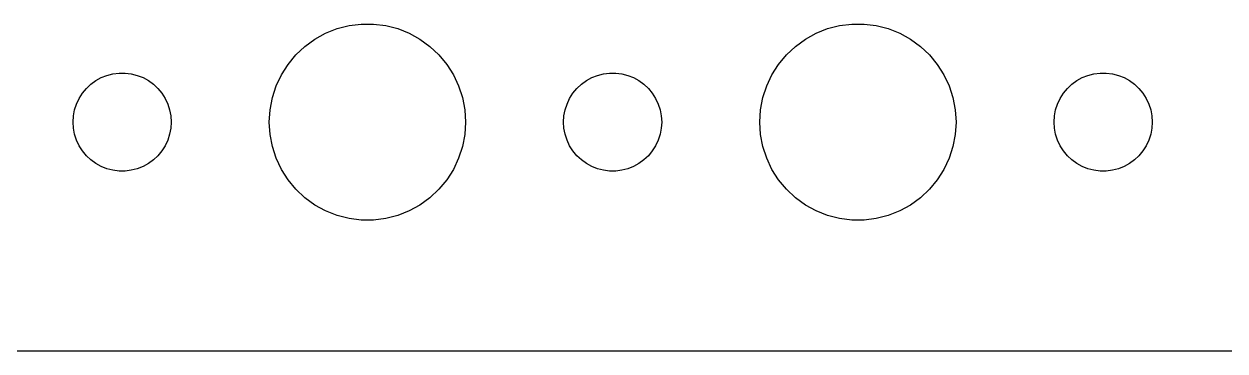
# Model space of a CAD drawing. Header units: metres. Extents: x -150 to 150, y -37 to 37.
# Drawn here: x 72 to 108.72, y -36.99 to -27.01 of the extents above; entities that cross this region are included whole.
import ezdxf

# ---------------------------------------------------------------- set-up
doc = ezdxf.new("R2010")
doc.units = ezdxf.units.M

msp = doc.modelspace()

# ---------------------------------------------------------------- linework, layer by layer
for p, q in [((81.2227, -27.2855), (81.573, -27.1468)), ((81.573, -27.1468), (81.9379, -27.0531)), ((81.9379, -27.0531), (82.3116, -27.0059)), ((82.3116, -27.0059), (82.6884, -27.0059)), ((82.6884, -27.0059), (83.0621, -27.0531)), ((83.0621, -27.0531), (83.427, -27.1468)), ((83.427, -27.1468), (83.7773, -27.2855)), ((96.2227, -27.2855), (96.573, -27.1468)), ((96.573, -27.1468), (96.9379, -27.0531)), ((96.9379, -27.0531), (97.3116, -27.0059)), ((97.3116, -27.0059), (97.6884, -27.0059)), ((97.6884, -27.0059), (98.0621, -27.0531)), ((98.0621, -27.0531), (98.427, -27.1468)), ((98.427, -27.1468), (98.7773, -27.2855)), ((80.5877, -27.6884), (80.8925, -27.467)), ((80.8925, -27.467), (81.2227, -27.2855)), ((83.7773, -27.2855), (84.1075, -27.467)), ((84.1075, -27.467), (84.4123, -27.6884)), ((95.5877, -27.6884), (95.8925, -27.467)), ((95.8925, -27.467), (96.2227, -27.2855)), ((98.7773, -27.2855), (99.1075, -27.467)), ((99.1075, -27.467), (99.4123, -27.6884)), ((80.3131, -27.9464), (80.5877, -27.6884)), ((84.4123, -27.6884), (84.6869, -27.9464)), ((95.3131, -27.9464), (95.5877, -27.6884)), ((99.4123, -27.6884), (99.6869, -27.9464)), ((79.8711, -28.5547), (80.073, -28.2366)), ((80.073, -28.2366), (80.3131, -27.9464)), ((84.6869, -27.9464), (84.927, -28.2366)), ((84.927, -28.2366), (85.1289, -28.5547)), ((94.8711, -28.5547), (95.073, -28.2366)), ((95.073, -28.2366), (95.3131, -27.9464)), ((99.6869, -27.9464), (99.927, -28.2366)), ((99.927, -28.2366), (100.129, -28.5547)), ((74.1963, -28.7335), (74.3613, -28.6427)), ((74.3613, -28.6427), (74.5365, -28.5734)), ((74.5365, -28.5734), (74.7189, -28.5266)), ((74.7189, -28.5266), (74.9058, -28.503)), ((74.9058, -28.503), (75.0942, -28.503)), ((75.0942, -28.503), (75.2811, -28.5266)), ((75.2811, -28.5266), (75.4635, -28.5734)), ((75.4635, -28.5734), (75.6387, -28.6427)), ((75.6387, -28.6427), (75.8037, -28.7335)), ((79.7107, -28.8956), (79.8711, -28.5547)), ((85.1289, -28.5547), (85.2893, -28.8956)), ((89.1963, -28.7335), (89.3613, -28.6427)), ((89.3613, -28.6427), (89.5365, -28.5734)), ((89.5365, -28.5734), (89.7189, -28.5266)), ((89.7189, -28.5266), (89.9058, -28.503)), ((89.9058, -28.503), (90.0942, -28.503)), ((90.0942, -28.503), (90.2811, -28.5266)), ((90.2811, -28.5266), (90.4635, -28.5734)), ((90.4635, -28.5734), (90.6387, -28.6427)), ((90.6387, -28.6427), (90.8037, -28.7335)), ((94.7107, -28.8956), (94.8711, -28.5547)), ((100.129, -28.5547), (100.289, -28.8956)), ((104.196, -28.7335), (104.361, -28.6427)), ((104.361, -28.6427), (104.536, -28.5734)), ((104.536, -28.5734), (104.719, -28.5266)), ((104.719, -28.5266), (104.906, -28.503)), ((104.906, -28.503), (105.094, -28.503)), ((105.094, -28.503), (105.281, -28.5266)), ((105.281, -28.5266), (105.464, -28.5734)), ((105.464, -28.5734), (105.639, -28.6427)), ((105.639, -28.6427), (105.804, -28.7335)), ((73.7865, -29.1183), (73.9065, -28.9732)), ((73.9065, -28.9732), (74.0439, -28.8442)), ((74.0439, -28.8442), (74.1963, -28.7335)), ((75.8037, -28.7335), (75.9561, -28.8442)), ((75.9561, -28.8442), (76.0934, -28.9732)), ((76.0934, -28.9732), (76.2135, -29.1183)), ((79.5943, -29.2539), (79.7107, -28.8956)), ((85.2893, -28.8956), (85.4057, -29.2539)), ((88.7865, -29.1183), (88.9065, -28.9732)), ((88.9065, -28.9732), (89.0439, -28.8442)), ((89.0439, -28.8442), (89.1963, -28.7335)), ((90.8037, -28.7335), (90.9561, -28.8442)), ((90.9561, -28.8442), (91.0934, -28.9732)), ((91.0934, -28.9732), (91.2135, -29.1183)), ((94.5943, -29.2539), (94.7107, -28.8956)), ((100.289, -28.8956), (100.406, -29.2539)), ((103.786, -29.1183), (103.907, -28.9732)), ((103.907, -28.9732), (104.044, -28.8442)), ((104.044, -28.8442), (104.196, -28.7335)), ((105.804, -28.7335), (105.956, -28.8442)), ((105.956, -28.8442), (106.093, -28.9732)), ((106.093, -28.9732), (106.214, -29.1183)), ((73.6053, -29.4478), (73.6855, -29.2774)), ((73.6855, -29.2774), (73.7865, -29.1183)), ((76.2135, -29.1183), (76.3145, -29.2774)), ((76.3145, -29.2774), (76.3947, -29.4478)), ((79.5237, -29.624), (79.5943, -29.2539)), ((85.4057, -29.2539), (85.4763, -29.624)), ((88.6053, -29.4478), (88.6855, -29.2774)), ((88.6855, -29.2774), (88.7865, -29.1183)), ((91.2135, -29.1183), (91.3145, -29.2774)), ((91.3145, -29.2774), (91.3947, -29.4478)), ((94.5237, -29.624), (94.5943, -29.2539)), ((100.406, -29.2539), (100.476, -29.624)), ((103.605, -29.4478), (103.686, -29.2774)), ((103.686, -29.2774), (103.786, -29.1183)), ((106.214, -29.1183), (106.314, -29.2774)), ((106.314, -29.2774), (106.395, -29.4478)), ((73.5118, -29.812), (73.5471, -29.627)), ((73.5471, -29.627), (73.6053, -29.4478)), ((76.3947, -29.4478), (76.4529, -29.627)), ((76.4529, -29.627), (76.4882, -29.812)), ((79.5, -30), (79.5237, -29.624)), ((85.4763, -29.624), (85.5, -30)), ((88.5118, -29.812), (88.5471, -29.627)), ((88.5471, -29.627), (88.6053, -29.4478)), ((91.3947, -29.4478), (91.4529, -29.627)), ((91.4529, -29.627), (91.4882, -29.812)), ((94.5, -30), (94.5237, -29.624)), ((100.476, -29.624), (100.5, -30)), ((103.512, -29.812), (103.547, -29.627)), ((103.547, -29.627), (103.605, -29.4478)), ((106.395, -29.4478), (106.453, -29.627)), ((106.453, -29.627), (106.488, -29.812)), ((73.5, -30), (73.5118, -29.812)), ((73.5118, -30.188), (73.5, -30)), ((76.4882, -29.812), (76.5, -30)), ((76.5, -30), (76.4882, -30.188)), ((79.5237, -30.376), (79.5, -30)), ((85.5, -30), (85.4763, -30.376)), ((88.5, -30), (88.5118, -29.812)), ((88.5118, -30.188), (88.5, -30)), ((91.4882, -29.812), (91.5, -30)), ((91.5, -30), (91.4882, -30.188)), ((94.5237, -30.376), (94.5, -30)), ((100.5, -30), (100.476, -30.376)), ((103.5, -30), (103.512, -29.812)), ((103.512, -30.188), (103.5, -30)), ((106.488, -29.812), (106.5, -30)), ((106.5, -30), (106.488, -30.188)), ((73.5471, -30.373), (73.5118, -30.188)), ((73.6053, -30.5522), (73.5471, -30.373)), ((76.4529, -30.373), (76.3947, -30.5522)), ((76.4882, -30.188), (76.4529, -30.373)), ((79.5943, -30.7461), (79.5237, -30.376)), ((85.4763, -30.376), (85.4057, -30.7461)), ((88.5471, -30.373), (88.5118, -30.188)), ((88.6053, -30.5522), (88.5471, -30.373)), ((91.4529, -30.373), (91.3947, -30.5522)), ((91.4882, -30.188), (91.4529, -30.373)), ((94.5943, -30.7461), (94.5237, -30.376)), ((100.476, -30.376), (100.406, -30.7461)), ((103.547, -30.373), (103.512, -30.188)), ((103.605, -30.5522), (103.547, -30.373)), ((106.453, -30.373), (106.395, -30.5522)), ((106.488, -30.188), (106.453, -30.373)), ((73.6855, -30.7226), (73.6053, -30.5522)), ((73.7865, -30.8817), (73.6855, -30.7226)), ((76.3145, -30.7226), (76.2135, -30.8817)), ((76.3947, -30.5522), (76.3145, -30.7226)), ((79.7107, -31.1044), (79.5943, -30.7461)), ((85.4057, -30.7461), (85.2893, -31.1044)), ((88.6855, -30.7226), (88.6053, -30.5522)), ((88.7865, -30.8817), (88.6855, -30.7226)), ((91.3145, -30.7226), (91.2135, -30.8817)), ((91.3947, -30.5522), (91.3145, -30.7226)), ((94.7107, -31.1044), (94.5943, -30.7461)), ((100.406, -30.7461), (100.289, -31.1044)), ((103.686, -30.7226), (103.605, -30.5522)), ((103.786, -30.8817), (103.686, -30.7226)), ((106.314, -30.7226), (106.214, -30.8817)), ((106.395, -30.5522), (106.314, -30.7226)), ((73.9065, -31.0268), (73.7865, -30.8817)), ((74.0439, -31.1558), (73.9065, -31.0268)), ((74.1963, -31.2665), (74.0439, -31.1558)), ((75.9561, -31.1558), (75.8037, -31.2665)), ((76.0934, -31.0268), (75.9561, -31.1558)), ((76.2135, -30.8817), (76.0934, -31.0268)), ((79.8711, -31.4453), (79.7107, -31.1044)), ((85.2893, -31.1044), (85.1289, -31.4453)), ((88.9065, -31.0268), (88.7865, -30.8817)), ((89.0439, -31.1558), (88.9065, -31.0268)), ((89.1963, -31.2665), (89.0439, -31.1558)), ((90.9561, -31.1558), (90.8037, -31.2665)), ((91.0934, -31.0268), (90.9561, -31.1558)), ((91.2135, -30.8817), (91.0934, -31.0268)), ((94.8711, -31.4453), (94.7107, -31.1044)), ((100.289, -31.1044), (100.129, -31.4453)), ((103.907, -31.0268), (103.786, -30.8817)), ((104.044, -31.1558), (103.907, -31.0268)), ((104.196, -31.2665), (104.044, -31.1558)), ((105.956, -31.1558), (105.804, -31.2665)), ((106.093, -31.0268), (105.956, -31.1558)), ((106.214, -30.8817), (106.093, -31.0268)), ((74.3613, -31.3572), (74.1963, -31.2665)), ((74.5365, -31.4266), (74.3613, -31.3572)), ((74.7189, -31.4734), (74.5365, -31.4266)), ((74.9058, -31.497), (74.7189, -31.4734)), ((75.0942, -31.497), (74.9058, -31.497)), ((75.2811, -31.4734), (75.0942, -31.497)), ((75.4635, -31.4266), (75.2811, -31.4734)), ((75.6387, -31.3572), (75.4635, -31.4266)), ((75.8037, -31.2665), (75.6387, -31.3572)), ((80.073, -31.7634), (79.8711, -31.4453)), ((85.1289, -31.4453), (84.927, -31.7634)), ((89.3613, -31.3572), (89.1963, -31.2665)), ((89.5365, -31.4266), (89.3613, -31.3572)), ((89.7189, -31.4734), (89.5365, -31.4266)), ((89.9058, -31.497), (89.7189, -31.4734)), ((90.0942, -31.497), (89.9058, -31.497)), ((90.2811, -31.4734), (90.0942, -31.497)), ((90.4635, -31.4266), (90.2811, -31.4734)), ((90.6387, -31.3572), (90.4635, -31.4266)), ((90.8037, -31.2665), (90.6387, -31.3572)), ((95.073, -31.7634), (94.8711, -31.4453)), ((100.129, -31.4453), (99.927, -31.7634)), ((104.361, -31.3572), (104.196, -31.2665)), ((104.536, -31.4266), (104.361, -31.3572)), ((104.719, -31.4734), (104.536, -31.4266)), ((104.906, -31.497), (104.719, -31.4734)), ((105.094, -31.497), (104.906, -31.497)), ((105.281, -31.4734), (105.094, -31.497)), ((105.464, -31.4266), (105.281, -31.4734)), ((105.639, -31.3572), (105.464, -31.4266)), ((105.804, -31.2665), (105.639, -31.3572)), ((80.3131, -32.0536), (80.073, -31.7634)), ((84.927, -31.7634), (84.6869, -32.0536)), ((95.3131, -32.0536), (95.073, -31.7634)), ((99.927, -31.7634), (99.6869, -32.0536)), ((80.5877, -32.3115), (80.3131, -32.0536)), ((80.8925, -32.533), (80.5877, -32.3115)), ((84.4123, -32.3115), (84.1075, -32.533)), ((84.6869, -32.0536), (84.4123, -32.3115)), ((95.5877, -32.3115), (95.3131, -32.0536)), ((95.8925, -32.533), (95.5877, -32.3115)), ((99.4123, -32.3115), (99.1075, -32.533)), ((99.6869, -32.0536), (99.4123, -32.3115)), ((81.2227, -32.7145), (80.8925, -32.533)), ((84.1075, -32.533), (83.7773, -32.7145)), ((96.2227, -32.7145), (95.8925, -32.533)), ((99.1075, -32.533), (98.7773, -32.7145)), ((81.573, -32.8532), (81.2227, -32.7145)), ((81.9379, -32.9469), (81.573, -32.8532)), ((82.3116, -32.9941), (81.9379, -32.9469)), ((82.6884, -32.9941), (82.3116, -32.9941)), ((83.0621, -32.9469), (82.6884, -32.9941)), ((83.427, -32.8532), (83.0621, -32.9469)), ((83.7773, -32.7145), (83.427, -32.8532)), ((96.573, -32.8532), (96.2227, -32.7145)), ((96.9379, -32.9469), (96.573, -32.8532)), ((97.3116, -32.9941), (96.9379, -32.9469)), ((97.6884, -32.9941), (97.3116, -32.9941)), ((98.0621, -32.9469), (97.6884, -32.9941)), ((98.427, -32.8532), (98.0621, -32.9469)), ((98.7773, -32.7145), (98.427, -32.8532)), ((-144.814, -36.9901), (144.814, -36.9901))]:
    msp.add_line(p, q)

doc.saveas('drawing.dxf')
